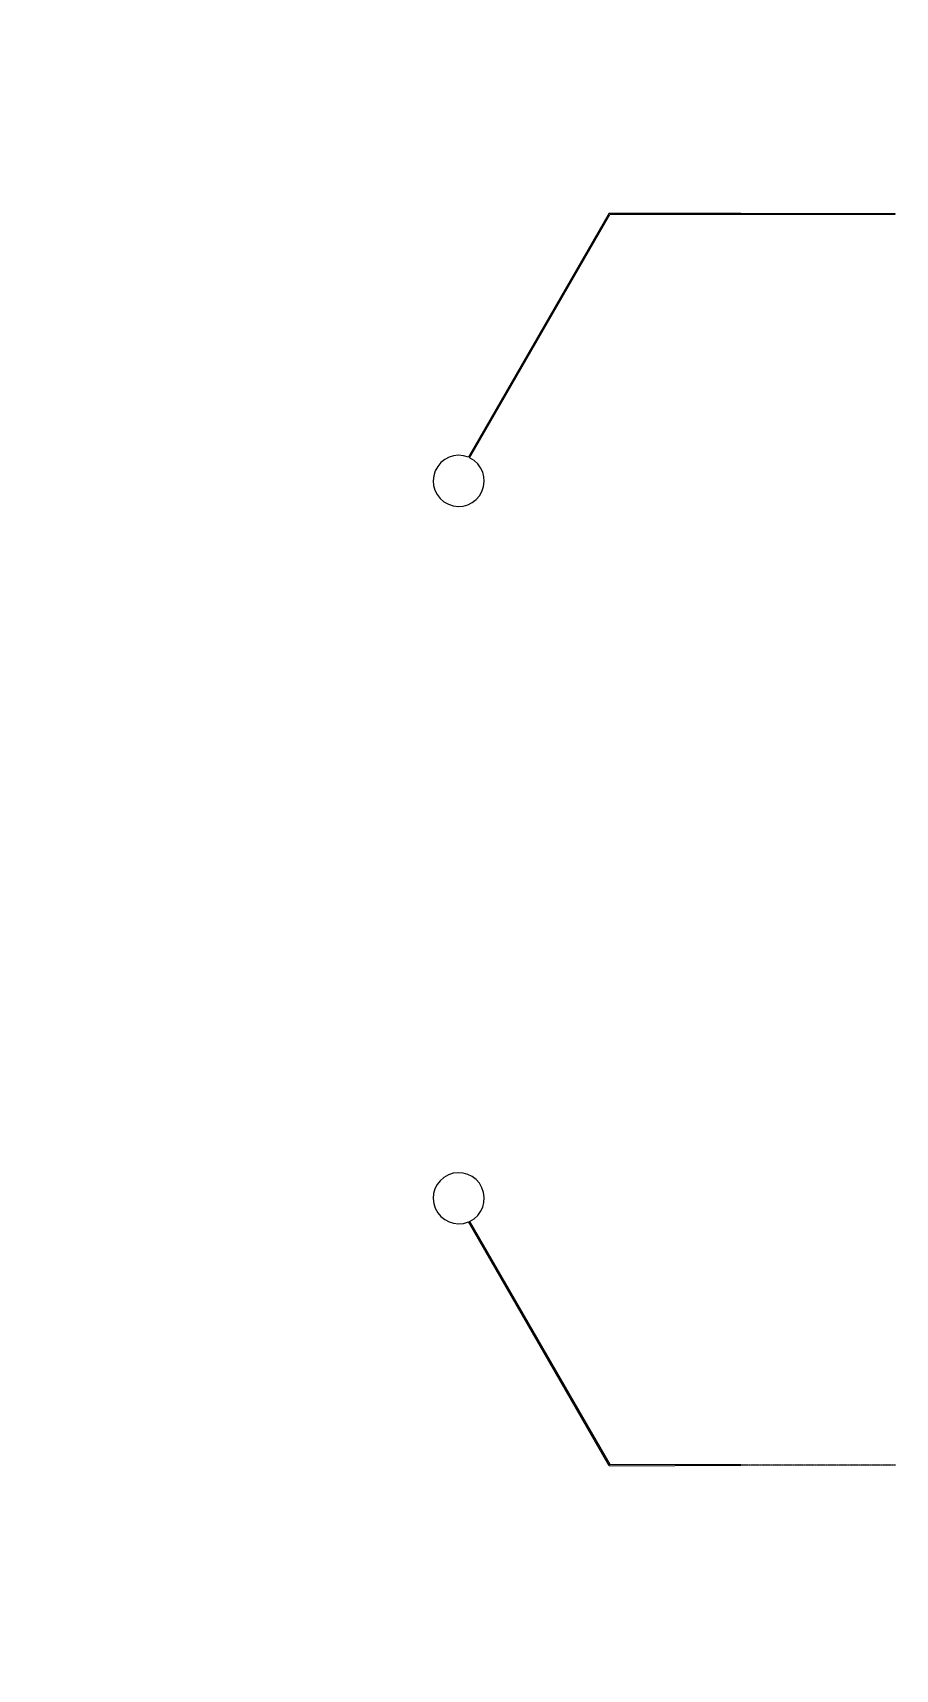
# Model space of a CAD drawing. Header units: inches. Extents: x 0 to 114300, y 0 to 114300.
# Drawn here: x 61586 to 68172, y 29040 to 41532 of the extents above; entities that cross this region are included whole.
import ezdxf

# ---------------------------------------------------------------- set-up
doc = ezdxf.new("R2010")
doc.units = ezdxf.units.IN
doc.header["$MEASUREMENT"] = 0

msp = doc.modelspace()

# ---------------------------------------------------------------- hatches: boundary and pattern name
h = msp.add_hatch()
h.set_pattern_fill('ANSI31', color=256, scale=100)
h.set_pattern_definition([(45, (-3636.992, -6350), (-8.8388348, 8.8388348), [])])
h.paths.add_polyline_path([(114300, 0), (0, 0), (0, 114300), (114300, 114300)])
edge = h.paths.add_edge_path(flags=16)
edge.add_arc((57150, 57150), 50800, 288.3584, 529.7953, ccw=False)
edge.add_line((73150, 8935), (41150, 8935))
edge.add_arc((57150, 57150), 50800, 190.2047, 251.6416, ccw=False)
edge.add_arc((57150, 57150), 50800, 169.7953, 190.2047, ccw=False)

# ---------------------------------------------------------------- linework, layer by layer
for p, q in [((65987, 40153), (64913, 38292)), ((64922, 38288), (65993, 40143)), ((65987, 40153), (66993, 40153)), ((66993, 40143), (65993, 40143)), ((66993, 40153), (66993, 40149)), ((66996, 40149), (66993, 40149)), ((66993, 40146), (66996, 40146)), ((66993, 40146), (66993, 40143)), ((66996, 40146), (66996, 40149)), ((65987, 30593), (64913, 32455)), ((64922, 32459), (65993, 30603)), ((65987, 30593), (66993, 30597)), ((66993, 30600), (65993, 30603)), ((66993, 30600), (66996, 30600)), ((66996, 30597), (66993, 30597)), ((66996, 30600), (66996, 30597))]:
    msp.add_line(p, q)
for points in [[(67000, 40146), (67000, 40149), (66997, 40149), (66997, 40146)], [(67004, 40146), (67004, 40149), (67001, 40149), (67001, 40146)], [(67008, 40146), (67008, 40149), (67005, 40149), (67005, 40146)], [(67012, 40146), (67012, 40149), (67009, 40149), (67009, 40146)], [(67016, 40146), (67016, 40149), (67013, 40149), (67013, 40146)], [(67020, 40146), (67020, 40149), (67017, 40149), (67017, 40146)], [(67024, 40146), (67024, 40149), (67021, 40149), (67021, 40146)], [(67028, 40146), (67028, 40149), (67025, 40149), (67025, 40146)], [(67032, 40146), (67032, 40149), (67029, 40149), (67029, 40146)], [(67036, 40146), (67036, 40149), (67033, 40149), (67033, 40146)], [(67040, 40146), (67040, 40149), (67037, 40149), (67037, 40146)], [(67044, 40146), (67044, 40149), (67041, 40149), (67041, 40146)], [(67048, 40146), (67048, 40149), (67045, 40149), (67045, 40146)], [(67052, 40146), (67052, 40149), (67049, 40149), (67049, 40146)], [(67056, 40146), (67056, 40149), (67053, 40149), (67053, 40146)], [(67060, 40146), (67060, 40149), (67057, 40149), (67057, 40146)], [(67064, 40146), (67064, 40149), (67061, 40149), (67061, 40146)], [(67068, 40146), (67068, 40149), (67065, 40149), (67065, 40146)], [(67072, 40146), (67072, 40149), (67069, 40149), (67069, 40146)], [(67076, 40146), (67076, 40149), (67073, 40149), (67073, 40146)], [(67080, 40146), (67080, 40149), (67077, 40149), (67077, 40146)], [(67084, 40146), (67084, 40149), (67081, 40149), (67081, 40146)], [(67088, 40146), (67088, 40149), (67085, 40149), (67085, 40146)], [(67092, 40146), (67092, 40149), (67089, 40149), (67089, 40146)], [(67096, 40146), (67096, 40149), (67093, 40149), (67093, 40146)], [(67100, 40146), (67100, 40149), (67097, 40149), (67097, 40146)], [(67104, 40146), (67104, 40149), (67101, 40149), (67101, 40146)], [(67108, 40146), (67108, 40149), (67105, 40149), (67105, 40146)], [(67112, 40146), (67112, 40149), (67109, 40149), (67109, 40146)], [(67116, 40146), (67116, 40149), (67113, 40149), (67113, 40146)], [(67120, 40146), (67120, 40149), (67117, 40149), (67117, 40146)], [(67124, 40146), (67124, 40149), (67121, 40149), (67121, 40146)], [(67128, 40146), (67128, 40149), (67125, 40149), (67125, 40146)], [(67132, 40146), (67132, 40149), (67129, 40149), (67129, 40146)], [(67136, 40146), (67136, 40149), (67133, 40149), (67133, 40146)], [(67140, 40146), (67140, 40149), (67137, 40149), (67137, 40146)], [(67144, 40146), (67144, 40149), (67141, 40149), (67141, 40146)], [(67148, 40146), (67148, 40149), (67145, 40149), (67145, 40146)], [(67152, 40146), (67152, 40149), (67149, 40149), (67149, 40146)], [(67156, 40146), (67156, 40149), (67153, 40149), (67153, 40146)], [(67160, 40146), (67160, 40149), (67157, 40149), (67157, 40146)], [(67164, 40146), (67164, 40149), (67161, 40149), (67161, 40146)], [(67168, 40146), (67168, 40149), (67165, 40149), (67165, 40146)], [(67172, 40146), (67172, 40149), (67169, 40149), (67169, 40146)], [(67176, 40146), (67176, 40149), (67173, 40149), (67173, 40146)], [(67180, 40146), (67180, 40149), (67177, 40149), (67177, 40146)], [(67184, 40146), (67184, 40149), (67181, 40149), (67181, 40146)], [(67188, 40146), (67188, 40149), (67185, 40149), (67185, 40146)], [(67192, 40146), (67192, 40149), (67189, 40149), (67189, 40146)], [(67196, 40146), (67196, 40149), (67193, 40149), (67193, 40146)], [(67200, 40146), (67200, 40149), (67197, 40149), (67197, 40146)], [(67204, 40146), (67204, 40149), (67201, 40149), (67201, 40146)], [(67208, 40146), (67208, 40149), (67205, 40149), (67205, 40146)], [(67212, 40146), (67212, 40149), (67209, 40149), (67209, 40146)], [(67216, 40146), (67216, 40149), (67213, 40149), (67213, 40146)], [(67220, 40146), (67220, 40149), (67217, 40149), (67217, 40146)], [(67224, 40146), (67224, 40149), (67221, 40149), (67221, 40146)], [(67228, 40146), (67228, 40149), (67225, 40149), (67225, 40146)], [(67232, 40146), (67232, 40149), (67229, 40149), (67229, 40146)], [(67236, 40146), (67236, 40149), (67233, 40149), (67233, 40146)], [(67240, 40146), (67240, 40149), (67237, 40149), (67237, 40146)], [(67244, 40146), (67244, 40149), (67241, 40149), (67241, 40146)], [(67248, 40146), (67248, 40149), (67245, 40149), (67245, 40146)], [(67252, 40146), (67252, 40149), (67249, 40149), (67249, 40146)], [(67256, 40146), (67256, 40149), (67253, 40149), (67253, 40146)], [(67260, 40146), (67260, 40149), (67257, 40149), (67257, 40146)], [(67264, 40146), (67264, 40149), (67261, 40149), (67261, 40146)], [(67268, 40146), (67268, 40149), (67265, 40149), (67265, 40146)], [(67272, 40146), (67272, 40149), (67269, 40149), (67269, 40146)], [(67276, 40146), (67276, 40149), (67273, 40149), (67273, 40146)], [(67280, 40146), (67280, 40149), (67277, 40149), (67277, 40146)], [(67284, 40146), (67284, 40149), (67281, 40149), (67281, 40146)], [(67288, 40146), (67288, 40149), (67285, 40149), (67285, 40146)], [(67292, 40146), (67292, 40149), (67289, 40149), (67289, 40146)], [(67296, 40146), (67296, 40149), (67293, 40149), (67293, 40146)], [(67300, 40146), (67300, 40149), (67297, 40149), (67297, 40146)], [(67304, 40146), (67304, 40149), (67301, 40149), (67301, 40146)], [(67308, 40146), (67308, 40149), (67305, 40149), (67305, 40146)], [(67312, 40146), (67312, 40149), (67309, 40149), (67309, 40146)], [(67316, 40146), (67316, 40149), (67313, 40149), (67313, 40146)], [(67320, 40146), (67320, 40149), (67317, 40149), (67317, 40146)], [(67324, 40146), (67324, 40149), (67321, 40149), (67321, 40146)], [(67328, 40146), (67328, 40149), (67325, 40149), (67325, 40146)], [(67332, 40146), (67332, 40149), (67329, 40149), (67329, 40146)], [(67336, 40146), (67336, 40149), (67333, 40149), (67333, 40146)], [(67340, 40146), (67340, 40149), (67337, 40149), (67337, 40146)], [(67344, 40146), (67344, 40149), (67341, 40149), (67341, 40146)], [(67348, 40146), (67348, 40149), (67345, 40149), (67345, 40146)], [(67352, 40146), (67352, 40149), (67349, 40149), (67349, 40146)], [(67356, 40146), (67356, 40149), (67353, 40149), (67353, 40146)], [(67360, 40146), (67360, 40149), (67357, 40149), (67357, 40146)], [(67364, 40146), (67364, 40149), (67361, 40149), (67361, 40146)], [(67368, 40146), (67368, 40149), (67365, 40149), (67365, 40146)], [(67372, 40146), (67372, 40149), (67369, 40149), (67369, 40146)], [(67376, 40146), (67376, 40149), (67373, 40149), (67373, 40146)], [(67380, 40146), (67380, 40149), (67377, 40149), (67377, 40146)], [(67384, 40146), (67384, 40149), (67381, 40149), (67381, 40146)], [(67388, 40146), (67388, 40149), (67385, 40149), (67385, 40146)], [(67392, 40146), (67392, 40149), (67389, 40149), (67389, 40146)], [(67396, 40146), (67396, 40149), (67393, 40149), (67393, 40146)], [(67400, 40146), (67400, 40149), (67397, 40149), (67397, 40146)], [(67404, 40146), (67404, 40149), (67401, 40149), (67401, 40146)], [(67408, 40146), (67408, 40149), (67405, 40149), (67405, 40146)], [(67412, 40146), (67412, 40149), (67409, 40149), (67409, 40146)], [(67416, 40146), (67416, 40149), (67413, 40149), (67413, 40146)], [(67420, 40146), (67420, 40149), (67417, 40149), (67417, 40146)], [(67424, 40146), (67424, 40149), (67421, 40149), (67421, 40146)], [(67428, 40146), (67428, 40149), (67425, 40149), (67425, 40146)], [(67432, 40146), (67432, 40149), (67429, 40149), (67429, 40146)], [(67436, 40146), (67436, 40149), (67433, 40149), (67433, 40146)], [(67440, 40146), (67440, 40149), (67437, 40149), (67437, 40146)], [(67444, 40146), (67444, 40149), (67441, 40149), (67441, 40146)], [(67448, 40146), (67448, 40149), (67445, 40149), (67445, 40146)], [(67452, 40146), (67452, 40149), (67449, 40149), (67449, 40146)], [(67456, 40146), (67456, 40149), (67453, 40149), (67453, 40146)], [(67460, 40146), (67460, 40149), (67457, 40149), (67457, 40146)], [(67464, 40146), (67464, 40149), (67461, 40149), (67461, 40146)], [(67468, 40146), (67468, 40149), (67465, 40149), (67465, 40146)], [(67472, 40146), (67472, 40149), (67469, 40149), (67469, 40146)], [(67476, 40146), (67476, 40149), (67473, 40149), (67473, 40146)], [(67480, 40146), (67480, 40149), (67477, 40149), (67477, 40146)], [(67484, 40146), (67484, 40149), (67481, 40149), (67481, 40146)], [(67488, 40146), (67488, 40149), (67485, 40149), (67485, 40146)], [(67492, 40146), (67492, 40149), (67489, 40149), (67489, 40146)], [(67496, 40146), (67496, 40149), (67493, 40149), (67493, 40146)], [(67500, 40146), (67500, 40149), (67497, 40149), (67497, 40146)], [(67504, 40146), (67504, 40149), (67501, 40149), (67501, 40146)], [(67508, 40146), (67508, 40149), (67505, 40149), (67505, 40146)], [(67512, 40146), (67512, 40149), (67509, 40149), (67509, 40146)], [(67516, 40146), (67516, 40149), (67513, 40149), (67513, 40146)], [(67520, 40146), (67520, 40149), (67517, 40149), (67517, 40146)], [(67524, 40146), (67524, 40149), (67521, 40149), (67521, 40146)], [(67528, 40146), (67528, 40149), (67525, 40149), (67525, 40146)], [(67532, 40146), (67532, 40149), (67529, 40149), (67529, 40146)], [(67536, 40146), (67536, 40149), (67533, 40149), (67533, 40146)], [(67540, 40146), (67540, 40149), (67537, 40149), (67537, 40146)], [(67544, 40146), (67544, 40149), (67541, 40149), (67541, 40146)], [(67548, 40146), (67548, 40149), (67545, 40149), (67545, 40146)], [(67552, 40146), (67552, 40149), (67549, 40149), (67549, 40146)], [(67556, 40146), (67556, 40149), (67553, 40149), (67553, 40146)], [(67560, 40146), (67560, 40149), (67557, 40149), (67557, 40146)], [(67564, 40146), (67564, 40149), (67561, 40149), (67561, 40146)], [(67568, 40146), (67568, 40149), (67565, 40149), (67565, 40146)], [(67572, 40146), (67572, 40149), (67569, 40149), (67569, 40146)], [(67576, 40146), (67576, 40149), (67573, 40149), (67573, 40146)], [(67580, 40146), (67580, 40149), (67577, 40149), (67577, 40146)], [(67584, 40146), (67584, 40149), (67581, 40149), (67581, 40146)], [(67588, 40146), (67588, 40149), (67585, 40149), (67585, 40146)], [(67592, 40146), (67592, 40149), (67589, 40149), (67589, 40146)], [(67596, 40146), (67596, 40149), (67593, 40149), (67593, 40146)], [(67600, 40146), (67600, 40149), (67597, 40149), (67597, 40146)], [(67604, 40146), (67604, 40149), (67601, 40149), (67601, 40146)], [(67608, 40146), (67608, 40149), (67605, 40149), (67605, 40146)], [(67612, 40146), (67612, 40149), (67609, 40149), (67609, 40146)], [(67616, 40146), (67616, 40149), (67613, 40149), (67613, 40146)], [(67620, 40146), (67620, 40149), (67617, 40149), (67617, 40146)], [(67624, 40146), (67624, 40149), (67621, 40149), (67621, 40146)], [(67628, 40146), (67628, 40149), (67625, 40149), (67625, 40146)], [(67632, 40146), (67632, 40149), (67629, 40149), (67629, 40146)], [(67636, 40146), (67636, 40149), (67633, 40149), (67633, 40146)], [(67640, 40146), (67640, 40149), (67637, 40149), (67637, 40146)], [(67644, 40146), (67644, 40149), (67641, 40149), (67641, 40146)], [(67648, 40146), (67648, 40149), (67645, 40149), (67645, 40146)], [(67652, 40146), (67652, 40149), (67649, 40149), (67649, 40146)], [(67656, 40146), (67656, 40149), (67653, 40149), (67653, 40146)], [(67660, 40146), (67660, 40149), (67657, 40149), (67657, 40146)], [(67664, 40146), (67664, 40149), (67661, 40149), (67661, 40146)], [(67668, 40146), (67668, 40149), (67665, 40149), (67665, 40146)], [(67672, 40146), (67672, 40149), (67669, 40149), (67669, 40146)], [(67676, 40146), (67676, 40149), (67673, 40149), (67673, 40146)], [(67680, 40146), (67680, 40149), (67677, 40149), (67677, 40146)], [(67684, 40146), (67684, 40149), (67681, 40149), (67681, 40146)], [(67688, 40146), (67688, 40149), (67685, 40149), (67685, 40146)], [(67692, 40146), (67692, 40149), (67689, 40149), (67689, 40146)], [(67696, 40146), (67696, 40149), (67693, 40149), (67693, 40146)], [(67700, 40146), (67700, 40149), (67697, 40149), (67697, 40146)], [(67704, 40146), (67704, 40149), (67701, 40149), (67701, 40146)], [(67708, 40146), (67708, 40149), (67705, 40149), (67705, 40146)], [(67712, 40146), (67712, 40149), (67709, 40149), (67709, 40146)], [(67716, 40146), (67716, 40149), (67713, 40149), (67713, 40146)], [(67720, 40146), (67720, 40149), (67717, 40149), (67717, 40146)], [(67724, 40146), (67724, 40149), (67721, 40149), (67721, 40146)], [(67728, 40146), (67728, 40149), (67725, 40149), (67725, 40146)], [(67732, 40146), (67732, 40149), (67729, 40149), (67729, 40146)], [(67736, 40146), (67736, 40149), (67733, 40149), (67733, 40146)], [(67740, 40146), (67740, 40149), (67737, 40149), (67737, 40146)], [(67744, 40146), (67744, 40149), (67741, 40149), (67741, 40146)], [(67748, 40146), (67748, 40149), (67745, 40149), (67745, 40146)], [(67752, 40146), (67752, 40149), (67749, 40149), (67749, 40146)], [(67756, 40146), (67756, 40149), (67753, 40149), (67753, 40146)], [(67760, 40146), (67760, 40149), (67757, 40149), (67757, 40146)], [(67764, 40146), (67764, 40149), (67761, 40149), (67761, 40146)], [(67768, 40146), (67768, 40149), (67765, 40149), (67765, 40146)], [(67772, 40146), (67772, 40149), (67769, 40149), (67769, 40146)], [(67776, 40146), (67776, 40149), (67773, 40149), (67773, 40146)], [(67780, 40146), (67780, 40149), (67777, 40149), (67777, 40146)], [(67784, 40146), (67784, 40149), (67781, 40149), (67781, 40146)], [(67788, 40146), (67788, 40149), (67785, 40149), (67785, 40146)], [(67792, 40146), (67792, 40149), (67789, 40149), (67789, 40146)], [(67796, 40146), (67796, 40149), (67793, 40149), (67793, 40146)], [(67800, 40146), (67800, 40149), (67797, 40149), (67797, 40146)], [(67804, 40146), (67804, 40149), (67801, 40149), (67801, 40146)], [(67808, 40146), (67808, 40149), (67805, 40149), (67805, 40146)], [(67812, 40146), (67812, 40149), (67809, 40149), (67809, 40146)], [(67816, 40146), (67816, 40149), (67813, 40149), (67813, 40146)], [(67820, 40146), (67820, 40149), (67817, 40149), (67817, 40146)], [(67824, 40146), (67824, 40149), (67821, 40149), (67821, 40146)], [(67828, 40146), (67828, 40149), (67825, 40149), (67825, 40146)], [(67832, 40146), (67832, 40149), (67829, 40149), (67829, 40146)], [(67836, 40146), (67836, 40149), (67833, 40149), (67833, 40146)], [(67840, 40146), (67840, 40149), (67837, 40149), (67837, 40146)], [(67844, 40146), (67844, 40149), (67841, 40149), (67841, 40146)], [(67848, 40146), (67848, 40149), (67845, 40149), (67845, 40146)], [(67852, 40146), (67852, 40149), (67849, 40149), (67849, 40146)], [(67856, 40146), (67856, 40149), (67853, 40149), (67853, 40146)], [(67860, 40146), (67860, 40149), (67857, 40149), (67857, 40146)], [(67864, 40146), (67864, 40149), (67861, 40149), (67861, 40146)], [(67868, 40146), (67868, 40149), (67865, 40149), (67865, 40146)], [(67872, 40146), (67872, 40149), (67869, 40149), (67869, 40146)], [(67876, 40146), (67876, 40149), (67873, 40149), (67873, 40146)], [(67880, 40146), (67880, 40149), (67877, 40149), (67877, 40146)], [(67884, 40146), (67884, 40149), (67881, 40149), (67881, 40146)], [(67888, 40146), (67888, 40149), (67885, 40149), (67885, 40146)], [(67892, 40146), (67892, 40149), (67889, 40149), (67889, 40146)], [(67896, 40146), (67896, 40149), (67893, 40149), (67893, 40146)], [(67900, 40146), (67900, 40149), (67897, 40149), (67897, 40146)], [(67904, 40146), (67904, 40149), (67901, 40149), (67901, 40146)], [(67908, 40146), (67908, 40149), (67905, 40149), (67905, 40146)], [(67912, 40146), (67912, 40149), (67909, 40149), (67909, 40146)], [(67916, 40146), (67916, 40149), (67913, 40149), (67913, 40146)], [(67920, 40146), (67920, 40149), (67917, 40149), (67917, 40146)], [(67924, 40146), (67924, 40149), (67921, 40149), (67921, 40146)], [(67928, 40146), (67928, 40149), (67925, 40149), (67925, 40146)], [(67932, 40146), (67932, 40149), (67929, 40149), (67929, 40146)], [(67936, 40146), (67936, 40149), (67933, 40149), (67933, 40146)], [(67940, 40146), (67940, 40149), (67937, 40149), (67937, 40146)], [(67944, 40146), (67944, 40149), (67941, 40149), (67941, 40146)], [(67948, 40146), (67948, 40149), (67945, 40149), (67945, 40146)], [(67952, 40146), (67952, 40149), (67949, 40149), (67949, 40146)], [(67956, 40146), (67956, 40149), (67953, 40149), (67953, 40146)], [(67960, 40146), (67960, 40149), (67957, 40149), (67957, 40146)], [(67964, 40146), (67964, 40149), (67961, 40149), (67961, 40146)], [(67968, 40146), (67968, 40149), (67965, 40149), (67965, 40146)], [(67972, 40146), (67972, 40149), (67969, 40149), (67969, 40146)], [(67976, 40146), (67976, 40149), (67973, 40149), (67973, 40146)], [(67980, 40146), (67980, 40149), (67977, 40149), (67977, 40146)], [(67984, 40146), (67984, 40149), (67981, 40149), (67981, 40146)], [(67988, 40146), (67988, 40149), (67985, 40149), (67985, 40146)], [(67992, 40146), (67992, 40149), (67989, 40149), (67989, 40146)], [(67996, 40146), (67996, 40149), (67993, 40149), (67993, 40146)], [(68000, 40146), (68000, 40149), (67997, 40149), (67997, 40146)], [(68004, 40146), (68004, 40149), (68001, 40149), (68001, 40146)], [(68008, 40146), (68008, 40149), (68005, 40149), (68005, 40146)], [(68012, 40146), (68012, 40149), (68009, 40149), (68009, 40146)], [(68016, 40146), (68016, 40149), (68013, 40149), (68013, 40146)], [(68020, 40146), (68020, 40149), (68017, 40149), (68017, 40146)], [(68024, 40146), (68024, 40149), (68021, 40149), (68021, 40146)], [(68028, 40146), (68028, 40149), (68025, 40149), (68025, 40146)], [(68032, 40146), (68032, 40149), (68029, 40149), (68029, 40146)], [(68036, 40146), (68036, 40149), (68033, 40149), (68033, 40146)], [(68040, 40146), (68040, 40149), (68037, 40149), (68037, 40146)], [(68044, 40146), (68044, 40149), (68041, 40149), (68041, 40146)], [(68048, 40146), (68048, 40149), (68045, 40149), (68045, 40146)], [(68052, 40146), (68052, 40149), (68049, 40149), (68049, 40146)], [(68056, 40146), (68056, 40149), (68053, 40149), (68053, 40146)], [(68060, 40146), (68060, 40149), (68057, 40149), (68057, 40146)], [(68064, 40146), (68064, 40149), (68061, 40149), (68061, 40146)], [(68068, 40146), (68068, 40149), (68065, 40149), (68065, 40146)], [(68072, 40146), (68072, 40149), (68069, 40149), (68069, 40146)], [(68076, 40146), (68076, 40149), (68073, 40149), (68073, 40146)], [(68080, 40146), (68080, 40149), (68077, 40149), (68077, 40146)], [(68084, 40146), (68084, 40149), (68081, 40149), (68081, 40146)], [(68088, 40146), (68088, 40149), (68085, 40149), (68085, 40146)], [(68092, 40146), (68092, 40149), (68089, 40149), (68089, 40146)], [(68096, 40146), (68096, 40149), (68093, 40149), (68093, 40146)], [(68100, 40146), (68100, 40149), (68097, 40149), (68097, 40146)], [(68104, 40146), (68104, 40149), (68101, 40149), (68101, 40146)], [(68108, 40146), (68108, 40149), (68105, 40149), (68105, 40146)], [(68112, 40146), (68112, 40149), (68109, 40149), (68109, 40146)], [(68116, 40146), (68116, 40149), (68113, 40149), (68113, 40146)], [(68120, 40146), (68120, 40149), (68117, 40149), (68117, 40146)], [(68124, 40146), (68124, 40149), (68121, 40149), (68121, 40146)], [(68128, 40146), (68128, 40149), (68125, 40149), (68125, 40146)], [(68132, 40146), (68132, 40149), (68129, 40149), (68129, 40146)], [(68136, 40146), (68136, 40149), (68133, 40149), (68133, 40146)], [(68140, 40146), (68140, 40149), (68137, 40149), (68137, 40146)], [(68144, 40146), (68144, 40149), (68141, 40149), (68141, 40146)], [(68148, 40146), (68148, 40149), (68145, 40149), (68145, 40146)], [(68152, 40146), (68152, 40149), (68149, 40149), (68149, 40146)], [(68156, 40146), (68156, 40149), (68153, 40149), (68153, 40146)], [(68160, 40146), (68160, 40149), (68157, 40149), (68157, 40146)], [(68164, 40146), (68164, 40149), (68161, 40149), (68161, 40146)], [(68168, 40146), (68168, 40149), (68165, 40149), (68165, 40146)], [(68172, 40146), (68172, 40149), (68169, 40149), (68169, 40146)], [(67002, 30600), (67002, 30597), (66999, 30597), (66999, 30600)], [(67008, 30600), (67008, 30597), (67005, 30597), (67005, 30600)], [(67014, 30600), (67014, 30597), (67011, 30597), (67011, 30600)], [(67020, 30600), (67020, 30597), (67017, 30597), (67017, 30600)], [(67026, 30600), (67026, 30597), (67023, 30597), (67023, 30600)], [(67032, 30600), (67032, 30597), (67029, 30597), (67029, 30600)], [(67038, 30600), (67038, 30597), (67035, 30597), (67035, 30600)], [(67044, 30600), (67044, 30597), (67041, 30597), (67041, 30600)], [(67050, 30600), (67050, 30597), (67047, 30597), (67047, 30600)], [(67056, 30600), (67056, 30597), (67053, 30597), (67053, 30600)], [(67062, 30600), (67062, 30597), (67059, 30597), (67059, 30600)], [(67068, 30600), (67068, 30597), (67065, 30597), (67065, 30600)], [(67074, 30600), (67074, 30597), (67071, 30597), (67071, 30600)], [(67080, 30600), (67080, 30597), (67077, 30597), (67077, 30600)], [(67086, 30600), (67086, 30597), (67083, 30597), (67083, 30600)], [(67092, 30600), (67092, 30597), (67089, 30597), (67089, 30600)], [(67098, 30600), (67098, 30597), (67095, 30597), (67095, 30600)], [(67104, 30600), (67104, 30597), (67101, 30597), (67101, 30600)], [(67110, 30600), (67110, 30597), (67107, 30597), (67107, 30600)], [(67116, 30600), (67116, 30597), (67113, 30597), (67113, 30600)], [(67122, 30600), (67122, 30597), (67119, 30597), (67119, 30600)], [(67128, 30600), (67128, 30597), (67125, 30597), (67125, 30600)], [(67134, 30600), (67134, 30597), (67131, 30597), (67131, 30600)], [(67140, 30600), (67140, 30597), (67137, 30597), (67137, 30600)], [(67146, 30600), (67146, 30597), (67143, 30597), (67143, 30600)], [(67152, 30600), (67152, 30597), (67149, 30597), (67149, 30600)], [(67158, 30600), (67158, 30597), (67155, 30597), (67155, 30600)], [(67164, 30600), (67164, 30597), (67161, 30597), (67161, 30600)], [(67170, 30600), (67170, 30597), (67167, 30597), (67167, 30600)], [(67176, 30600), (67176, 30597), (67173, 30597), (67173, 30600)], [(67182, 30600), (67182, 30597), (67179, 30597), (67179, 30600)], [(67188, 30600), (67188, 30597), (67185, 30597), (67185, 30600)], [(67194, 30600), (67194, 30597), (67191, 30597), (67191, 30600)], [(67200, 30600), (67200, 30597), (67197, 30597), (67197, 30600)], [(67206, 30600), (67206, 30597), (67203, 30597), (67203, 30600)], [(67212, 30600), (67212, 30597), (67209, 30597), (67209, 30600)], [(67218, 30600), (67218, 30597), (67215, 30597), (67215, 30600)], [(67224, 30600), (67224, 30597), (67221, 30597), (67221, 30600)], [(67230, 30600), (67230, 30597), (67227, 30597), (67227, 30600)], [(67236, 30600), (67236, 30597), (67233, 30597), (67233, 30600)], [(67242, 30600), (67242, 30597), (67239, 30597), (67239, 30600)], [(67248, 30600), (67248, 30597), (67245, 30597), (67245, 30600)], [(67254, 30600), (67254, 30597), (67251, 30597), (67251, 30600)], [(67260, 30600), (67260, 30597), (67257, 30597), (67257, 30600)], [(67266, 30600), (67266, 30597), (67263, 30597), (67263, 30600)], [(67272, 30600), (67272, 30597), (67269, 30597), (67269, 30600)], [(67278, 30600), (67278, 30597), (67275, 30597), (67275, 30600)], [(67284, 30600), (67284, 30597), (67281, 30597), (67281, 30600)], [(67290, 30600), (67290, 30597), (67287, 30597), (67287, 30600)], [(67296, 30600), (67296, 30597), (67293, 30597), (67293, 30600)], [(67302, 30600), (67302, 30597), (67299, 30597), (67299, 30600)], [(67308, 30600), (67308, 30597), (67305, 30597), (67305, 30600)], [(67314, 30600), (67314, 30597), (67311, 30597), (67311, 30600)], [(67320, 30600), (67320, 30597), (67317, 30597), (67317, 30600)], [(67326, 30600), (67326, 30597), (67323, 30597), (67323, 30600)], [(67332, 30600), (67332, 30597), (67329, 30597), (67329, 30600)], [(67338, 30600), (67338, 30597), (67335, 30597), (67335, 30600)], [(67344, 30600), (67344, 30597), (67341, 30597), (67341, 30600)], [(67350, 30600), (67350, 30597), (67347, 30597), (67347, 30600)], [(67356, 30600), (67356, 30597), (67353, 30597), (67353, 30600)], [(67362, 30600), (67362, 30597), (67359, 30597), (67359, 30600)], [(67368, 30600), (67368, 30597), (67365, 30597), (67365, 30600)], [(67374, 30600), (67374, 30597), (67371, 30597), (67371, 30600)], [(67380, 30600), (67380, 30597), (67377, 30597), (67377, 30600)], [(67386, 30600), (67386, 30597), (67383, 30597), (67383, 30600)], [(67392, 30600), (67392, 30597), (67389, 30597), (67389, 30600)], [(67398, 30600), (67398, 30597), (67395, 30597), (67395, 30600)], [(67404, 30600), (67404, 30597), (67401, 30597), (67401, 30600)], [(67410, 30600), (67410, 30597), (67407, 30597), (67407, 30600)], [(67416, 30600), (67416, 30597), (67413, 30597), (67413, 30600)], [(67422, 30600), (67422, 30597), (67419, 30597), (67419, 30600)], [(67428, 30600), (67428, 30597), (67425, 30597), (67425, 30600)], [(67434, 30600), (67434, 30597), (67431, 30597), (67431, 30600)], [(67440, 30600), (67440, 30597), (67437, 30597), (67437, 30600)], [(67446, 30600), (67446, 30597), (67443, 30597), (67443, 30600)], [(67452, 30600), (67452, 30597), (67449, 30597), (67449, 30600)], [(67458, 30600), (67458, 30597), (67455, 30597), (67455, 30600)], [(67464, 30600), (67464, 30597), (67461, 30597), (67461, 30600)], [(67470, 30600), (67470, 30597), (67467, 30597), (67467, 30600)], [(67476, 30600), (67476, 30597), (67473, 30597), (67473, 30600)], [(67482, 30600), (67482, 30597), (67479, 30597), (67479, 30600)], [(67488, 30600), (67488, 30597), (67485, 30597), (67485, 30600)], [(67494, 30600), (67494, 30597), (67491, 30597), (67491, 30600)], [(67500, 30600), (67500, 30597), (67497, 30597), (67497, 30600)], [(67506, 30600), (67506, 30597), (67503, 30597), (67503, 30600)], [(67512, 30600), (67512, 30597), (67509, 30597), (67509, 30600)], [(67518, 30600), (67518, 30597), (67515, 30597), (67515, 30600)], [(67524, 30600), (67524, 30597), (67521, 30597), (67521, 30600)], [(67530, 30600), (67530, 30597), (67527, 30597), (67527, 30600)], [(67536, 30600), (67536, 30597), (67533, 30597), (67533, 30600)], [(67542, 30600), (67542, 30597), (67539, 30597), (67539, 30600)], [(67548, 30600), (67548, 30597), (67545, 30597), (67545, 30600)], [(67554, 30600), (67554, 30597), (67551, 30597), (67551, 30600)], [(67560, 30600), (67560, 30597), (67557, 30597), (67557, 30600)], [(67566, 30600), (67566, 30597), (67563, 30597), (67563, 30600)], [(67572, 30600), (67572, 30597), (67569, 30597), (67569, 30600)], [(67578, 30600), (67578, 30597), (67575, 30597), (67575, 30600)], [(67584, 30600), (67584, 30597), (67581, 30597), (67581, 30600)], [(67590, 30600), (67590, 30597), (67587, 30597), (67587, 30600)], [(67596, 30600), (67596, 30597), (67593, 30597), (67593, 30600)], [(67602, 30600), (67602, 30597), (67599, 30597), (67599, 30600)], [(67608, 30600), (67608, 30597), (67605, 30597), (67605, 30600)], [(67614, 30600), (67614, 30597), (67611, 30597), (67611, 30600)], [(67620, 30600), (67620, 30597), (67617, 30597), (67617, 30600)], [(67626, 30600), (67626, 30597), (67623, 30597), (67623, 30600)], [(67632, 30600), (67632, 30597), (67629, 30597), (67629, 30600)], [(67638, 30600), (67638, 30597), (67635, 30597), (67635, 30600)], [(67644, 30600), (67644, 30597), (67641, 30597), (67641, 30600)], [(67650, 30600), (67650, 30597), (67647, 30597), (67647, 30600)], [(67656, 30600), (67656, 30597), (67653, 30597), (67653, 30600)], [(67662, 30600), (67662, 30597), (67659, 30597), (67659, 30600)], [(67668, 30600), (67668, 30597), (67665, 30597), (67665, 30600)], [(67674, 30600), (67674, 30597), (67671, 30597), (67671, 30600)], [(67680, 30600), (67680, 30597), (67677, 30597), (67677, 30600)], [(67686, 30600), (67686, 30597), (67683, 30597), (67683, 30600)], [(67692, 30600), (67692, 30597), (67689, 30597), (67689, 30600)], [(67698, 30600), (67698, 30597), (67695, 30597), (67695, 30600)], [(67704, 30600), (67704, 30597), (67701, 30597), (67701, 30600)], [(67710, 30600), (67710, 30597), (67707, 30597), (67707, 30600)], [(67716, 30600), (67716, 30597), (67713, 30597), (67713, 30600)], [(67722, 30600), (67722, 30597), (67719, 30597), (67719, 30600)], [(67728, 30600), (67728, 30597), (67725, 30597), (67725, 30600)], [(67734, 30600), (67734, 30597), (67731, 30597), (67731, 30600)], [(67740, 30600), (67740, 30597), (67737, 30597), (67737, 30600)], [(67746, 30600), (67746, 30597), (67743, 30597), (67743, 30600)], [(67752, 30600), (67752, 30597), (67749, 30597), (67749, 30600)], [(67758, 30600), (67758, 30597), (67755, 30597), (67755, 30600)], [(67764, 30600), (67764, 30597), (67761, 30597), (67761, 30600)], [(67770, 30600), (67770, 30597), (67767, 30597), (67767, 30600)], [(67776, 30600), (67776, 30597), (67773, 30597), (67773, 30600)], [(67782, 30600), (67782, 30597), (67779, 30597), (67779, 30600)], [(67788, 30600), (67788, 30597), (67785, 30597), (67785, 30600)], [(67794, 30600), (67794, 30597), (67791, 30597), (67791, 30600)], [(67800, 30600), (67800, 30597), (67797, 30597), (67797, 30600)], [(67806, 30600), (67806, 30597), (67803, 30597), (67803, 30600)], [(67812, 30600), (67812, 30597), (67809, 30597), (67809, 30600)], [(67818, 30600), (67818, 30597), (67815, 30597), (67815, 30600)], [(67824, 30600), (67824, 30597), (67821, 30597), (67821, 30600)], [(67830, 30600), (67830, 30597), (67827, 30597), (67827, 30600)], [(67836, 30600), (67836, 30597), (67833, 30597), (67833, 30600)], [(67842, 30600), (67842, 30597), (67839, 30597), (67839, 30600)], [(67848, 30600), (67848, 30597), (67845, 30597), (67845, 30600)], [(67854, 30600), (67854, 30597), (67851, 30597), (67851, 30600)], [(67860, 30600), (67860, 30597), (67857, 30597), (67857, 30600)], [(67866, 30600), (67866, 30597), (67863, 30597), (67863, 30600)], [(67872, 30600), (67872, 30597), (67869, 30597), (67869, 30600)], [(67878, 30600), (67878, 30597), (67875, 30597), (67875, 30600)], [(67884, 30600), (67884, 30597), (67881, 30597), (67881, 30600)], [(67890, 30600), (67890, 30597), (67887, 30597), (67887, 30600)], [(67896, 30600), (67896, 30597), (67893, 30597), (67893, 30600)], [(67902, 30600), (67902, 30597), (67899, 30597), (67899, 30600)], [(67908, 30600), (67908, 30597), (67905, 30597), (67905, 30600)], [(67914, 30600), (67914, 30597), (67911, 30597), (67911, 30600)], [(67920, 30600), (67920, 30597), (67917, 30597), (67917, 30600)], [(67926, 30600), (67926, 30597), (67923, 30597), (67923, 30600)], [(67932, 30600), (67932, 30597), (67929, 30597), (67929, 30600)], [(67938, 30600), (67938, 30597), (67935, 30597), (67935, 30600)], [(67944, 30600), (67944, 30597), (67941, 30597), (67941, 30600)], [(67950, 30600), (67950, 30597), (67947, 30597), (67947, 30600)], [(67956, 30600), (67956, 30597), (67953, 30597), (67953, 30600)], [(67962, 30600), (67962, 30597), (67959, 30597), (67959, 30600)], [(67968, 30600), (67968, 30597), (67965, 30597), (67965, 30600)], [(67974, 30600), (67974, 30597), (67971, 30597), (67971, 30600)], [(67980, 30600), (67980, 30597), (67977, 30597), (67977, 30600)], [(67986, 30600), (67986, 30597), (67983, 30597), (67983, 30600)], [(67992, 30600), (67992, 30597), (67989, 30597), (67989, 30600)], [(67998, 30600), (67998, 30597), (67995, 30597), (67995, 30600)], [(68004, 30600), (68004, 30597), (68001, 30597), (68001, 30600)], [(68010, 30600), (68010, 30597), (68007, 30597), (68007, 30600)], [(68016, 30600), (68016, 30597), (68013, 30597), (68013, 30600)], [(68022, 30600), (68022, 30597), (68019, 30597), (68019, 30600)], [(68028, 30600), (68028, 30597), (68025, 30597), (68025, 30600)], [(68034, 30600), (68034, 30597), (68031, 30597), (68031, 30600)], [(68040, 30600), (68040, 30597), (68037, 30597), (68037, 30600)], [(68046, 30600), (68046, 30597), (68043, 30597), (68043, 30600)], [(68052, 30600), (68052, 30597), (68049, 30597), (68049, 30600)], [(68058, 30600), (68058, 30597), (68055, 30597), (68055, 30600)], [(68064, 30600), (68064, 30597), (68061, 30597), (68061, 30600)], [(68070, 30600), (68070, 30597), (68067, 30597), (68067, 30600)], [(68076, 30600), (68076, 30597), (68073, 30597), (68073, 30600)], [(68082, 30600), (68082, 30597), (68079, 30597), (68079, 30600)], [(68088, 30600), (68088, 30597), (68085, 30597), (68085, 30600)], [(68094, 30600), (68094, 30597), (68091, 30597), (68091, 30600)], [(68100, 30600), (68100, 30597), (68097, 30597), (68097, 30600)], [(68106, 30600), (68106, 30597), (68103, 30597), (68103, 30600)], [(68112, 30600), (68112, 30597), (68109, 30597), (68109, 30600)], [(68118, 30600), (68118, 30597), (68115, 30597), (68115, 30600)], [(68124, 30600), (68124, 30597), (68121, 30597), (68121, 30600)], [(68130, 30600), (68130, 30597), (68127, 30597), (68127, 30600)], [(68136, 30600), (68136, 30597), (68133, 30597), (68133, 30600)], [(68142, 30600), (68142, 30597), (68139, 30597), (68139, 30600)], [(68148, 30600), (68148, 30597), (68145, 30597), (68145, 30600)], [(68154, 30600), (68154, 30597), (68151, 30597), (68151, 30600)], [(68160, 30600), (68160, 30597), (68157, 30597), (68157, 30600)], [(68166, 30600), (68166, 30597), (68163, 30597), (68163, 30600)], [(68172, 30600), (68172, 30597), (68169, 30597), (68169, 30600)]]:
    msp.add_lwpolyline(points, close=True)
for centre, start, end in [((64839, 38111), 67.7517, 64.7891), ((64839, 32635), 295.2109, 292.2483)]:
    msp.add_arc(centre, 195, start, end)

doc.saveas('drawing.dxf')
